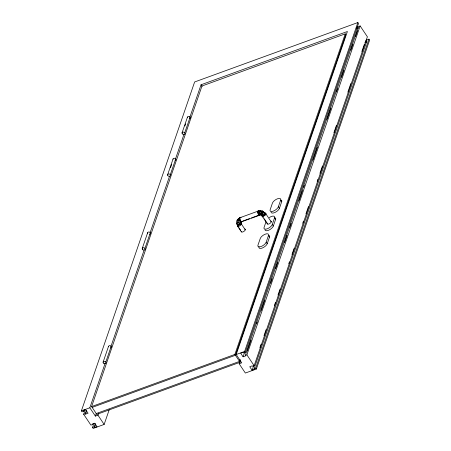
<?xml version="1.0" encoding="UTF-8"?>
<svg xmlns="http://www.w3.org/2000/svg" width="451" height="451" viewBox="0 0 451 451"><rect width="100%" height="100%" fill="white"/><g stroke="black" fill="none" stroke-linecap="round" stroke-linejoin="round"><path stroke-width="0.68" d="M258.367 210.803L259.274 211.091L258.102 213.892L257.696 212.748A2.345 1.043 70 0 1 258.367 210.803L259.015 211.237L259.99 211.012L259.359 215.234L262.093 214.405L262.978 211.688L262.454 210.927L261.473 211.181L260.3 210.662L258.102 213.892L258.389 214.394A2.345 1.043 70 0 0 260.035 214.777L260.266 215.082M265.74 213.244L264.799 212.917L264.066 215.866L265.07 215.183A2.345 1.009 -33.8 0 0 265.74 213.244L264.979 213.21L264.269 212.427L264.066 215.866L263.542 216.097A2.345 1.009 -33.8 0 1 262.065 216.029L259.477 213.052L260.701 210.938L263.739 211.942L265.983 214.005L271.271 221.915M260.3 210.662L260.701 210.938L257.684 211.26L239.938 217.726L237.35 219.581L236.437 222.405L237.446 225.449A2.345 1.009 -33.8 0 0 238.021 226.284L238.945 226.109A2.345 1.009 -33.8 0 0 240.89 224.801L241.364 223.425A2.345 1.009 -33.8 0 0 241.15 223.256M261.636 215.539L262.037 215.437L262.065 216.029L267.353 223.944M264.269 212.427L263.542 216.097L262.916 214.845L262.093 214.405L261.462 211.186L262.454 210.927L264.483 213.346M261.056 214.975L261.586 213.188L263.029 211.699M261.462 211.186L260.543 213.892L261.586 213.188M266.118 221.469L264.066 227.445A4.882 2.108 -33.8 0 0 267.189 228.815A4.882 2.108 -33.8 0 0 272.286 224.457L274.569 217.81A4.882 2.108 -33.8 0 0 269.258 217.574M278.363 206.784L280.646 200.137A4.882 2.108 -33.8 0 0 277.523 198.773A4.882 2.108 -33.8 0 0 272.427 203.13L270.143 209.771A4.882 2.108 -33.8 0 0 273.267 211.141A4.882 2.108 -33.8 0 0 278.363 206.784L279.411 208.356A4.882 2.108 -33.8 0 1 274.862 212.494A4.882 2.108 -33.8 0 1 271.079 212.038M265.002 229.711A4.882 2.108 -33.8 0 0 268.785 230.168A4.882 2.108 -33.8 0 0 273.334 226.024L275.617 219.383A4.882 2.108 -33.8 0 0 275.11 217.794M279.411 208.356L281.7 201.71A4.882 2.108 -33.8 0 0 281.193 200.126M84.095 409.92L83.638 411.25L82.031 411.836L81.389 410.867L194.635 81.964L357.868 22.55L358.511 23.52L245.265 352.417L243.658 353.003L243.19 352.299L240.693 353.206L243.083 356.792L245.586 355.884L245.282 355.433L358.15 27.652L358.449 28.097L356.465 28.825M95.234 423.568L94.09 426.9L94.558 427.604L97.05 426.697L94.693 423.173L92.207 424.081L92.517 424.538L90.91 425.118L83.655 414.266L85.262 409.604M83.655 414.266L85.262 413.68L86.406 410.354M103.127 362.063L108.528 346.362M142.257 248.416L147.663 232.716M167.648 174.678L173.054 158.977M182.063 132.814L187.469 117.113M85.262 413.68L85.56 414.131L86.71 410.799M170.512 167.749L171.634 164.48M184.927 125.885L185.598 123.924M81.389 410.867L89.822 407.794L105.19 363.173M110.923 346.52L144.173 249.944M150.138 232.631L169.632 176.02M175.591 158.701L184.081 134.06M189.815 117.407L201.05 84.771L347.405 31.497L236.177 354.52L241.725 362.824L239.154 363.765L245.355 373.045L256.365 369.036L369.611 40.133L368.969 39.164L365.665 40.37M105.788 362.074L111.194 346.374M144.923 248.428L150.33 232.727M170.309 174.689L175.715 158.989M184.724 132.825L190.13 117.125M240.535 360.918L240.079 362.249L96.818 414.396L91.598 406.577L201.98 86L345.24 33.853L345.804 34.688L235.416 355.27L92.156 407.416M89.822 407.794L95.37 416.098L96.288 413.437M109.181 409.812L104.142 424.442L93.131 428.45L92.489 427.48L93.864 423.489M95.37 416.098L97.946 415.162L98.634 413.167M94.558 427.604L95.708 424.273M91.598 406.577L234.858 354.43L345.24 33.853M240.208 359.413L239.52 361.409L96.26 413.556M239.154 363.765L239.842 361.77M236.177 354.52L244.617 351.453L357.868 22.55M243.083 356.792L244.69 352.135M247.187 351.222L251.089 339.896M256.596 323.903L257.284 321.907M261.185 310.581L264.624 300.586M270.589 283.262L272.195 278.6M275.634 268.61L277.698 262.612M284.581 242.627L287.107 235.298M289.627 227.969L291.233 223.301M299.036 200.65L302.474 190.66M303.624 187.328L304.312 185.327M313.028 160.015L317.386 147.353M327.02 119.374L330.921 108.048M336.429 92.055L337.573 88.729M341.475 77.403L343.995 70.074M350.878 50.084L352.941 44.091M355.467 36.762L357.53 30.764M245.282 355.433L246.889 354.852L360.14 25.949L367.39 36.802L254.138 365.705L252.532 366.291L252.227 365.834L249.747 366.736L252.098 370.26L254.584 369.352L254.116 368.653L366.979 40.866L365.66 41.345M252.098 370.26L253.704 365.603M259.889 347.636L261.033 344.31M264.01 335.657L266.073 329.67M274.321 305.716L275.471 302.384M277.991 295.067L280.048 289.08M288.758 263.796L289.446 261.794M291.966 254.477L294.029 248.49M302.734 223.206L303.422 221.204M305.941 213.887L308.461 206.569M317.166 181.279L317.854 179.284M319.917 173.297L322.437 165.979M333.892 132.707L336.412 125.389M347.868 92.117L350.85 83.469M361.849 51.527L364.369 44.209M254.116 368.653L255.717 368.067L368.969 39.164M266.175 242.17L268.48 235.518A4.882 2.108 -33.8 0 0 265.363 234.142A4.882 2.108 -33.8 0 0 260.261 238.5L257.955 245.152A4.882 2.108 -33.8 0 0 261.073 246.528A4.882 2.108 -33.8 0 0 266.175 242.17L267.217 243.732A4.882 2.108 -33.8 0 1 262.116 248.084A4.882 2.108 -33.8 0 1 258.998 246.708M267.217 243.732L269.523 237.079A4.882 2.108 -33.8 0 0 269.022 235.49M259.99 211.012L258.389 214.394L259.477 213.052M262.065 216.029L262.916 214.845M257.696 212.748L259.274 211.091L259.015 211.237M240.766 222.225L241.606 221.695L238.613 220.759L238.827 222.112L237.023 223.087L237.361 224.654L238.962 223.938L242.283 221.238A2.345 1.043 70 0 1 240.637 220.855L238.613 220.759L237.35 219.581M237.158 224.575L238.021 226.284L236.865 223.696L238.945 226.109L237.361 224.654L240.89 224.801L238.962 223.938L242.283 221.238M238.438 219.039L239.447 218.329M238.444 218.791L240.93 217.41A2.345 1.043 70 0 0 240.112 219.789L240.637 220.855L238.444 218.791L240.112 219.789L239.188 218.256L240.93 217.41M356.831 27.15L360.14 25.949M356.826 28.131L358.15 27.652M364.808 42.529L366.787 41.808M242.942 221.001L249.516 218.605M251.489 217.889L258.722 215.257M241.894 221.689L259.641 215.228M85.56 414.131L88.058 413.223L85.662 409.638L83.164 410.545L83.638 411.25M92.489 427.48L94.09 426.9M238.962 223.938L241.392 224.017L245.282 229.835M240.017 222.879L237.559 222.529L237.119 220.285M280.646 200.137L281.7 201.71M201.05 84.771L202.161 86.434M274.569 217.81L275.617 219.383M272.286 224.457L273.334 226.024M262.037 215.437L263.17 217.134M264.303 218.831L265.814 221.091M266.569 222.219L267.325 223.352A2.345 1.009 -33.8 0 0 268.492 224.113A2.345 1.009 -33.8 0 0 270.989 222.428A2.345 1.009 -33.8 0 0 270.696 221.086M268.48 235.518L269.523 237.079M239.002 227.778L240.558 230.106M237.474 226.041L241.364 231.859M244.617 351.453L245.265 352.417M246.889 354.852L254.138 365.705M255.717 368.067L256.365 369.036M234.858 354.43L240.079 362.249M97.946 415.162L104.142 424.442M264.979 213.21L264.799 212.917L265.07 215.183M241.11 222.388L241.392 224.017M244.701 229.001A2.345 1.009 -33.8 0 1 243.884 231.386A2.345 1.009 -33.8 0 1 241.336 231.273M187.424 117.418A1.488 1.167 19 0 1 189.589 116.629A1.488 1.167 19 0 1 189.629 118.698M175.507 160.404A1.488 1.167 19 0 1 175.214 160.562M173.009 159.282A1.488 1.167 19 0 1 174.825 158.335A1.488 1.167 19 0 1 175.738 160.184M147.674 233.336A1.488 1.167 19 0 1 148.559 232.006A1.488 1.167 19 0 1 150.386 232.823A1.488 1.167 19 0 1 149.822 234.3M108.488 346.667A1.488 1.167 19 0 1 110.653 345.878A1.488 1.167 19 0 1 110.687 347.947M182.221 133.733A1.488 1.167 19 0 0 184.747 134.02A1.488 1.167 19 0 0 183.456 132.087A1.488 1.167 19 0 0 182.221 133.733M167.806 175.602A1.488 1.167 19 0 0 170.331 175.884A1.488 1.167 19 0 0 169.04 173.951A1.488 1.167 19 0 0 167.806 175.602M142.415 249.335A1.488 1.167 19 0 0 144.94 249.623A1.488 1.167 19 0 0 143.649 247.689A1.488 1.167 19 0 0 142.415 249.335M103.285 362.987A1.488 1.167 19 0 0 105.81 363.269A1.488 1.167 19 0 0 104.519 361.336A1.488 1.167 19 0 0 103.285 362.987"/></g></svg>
